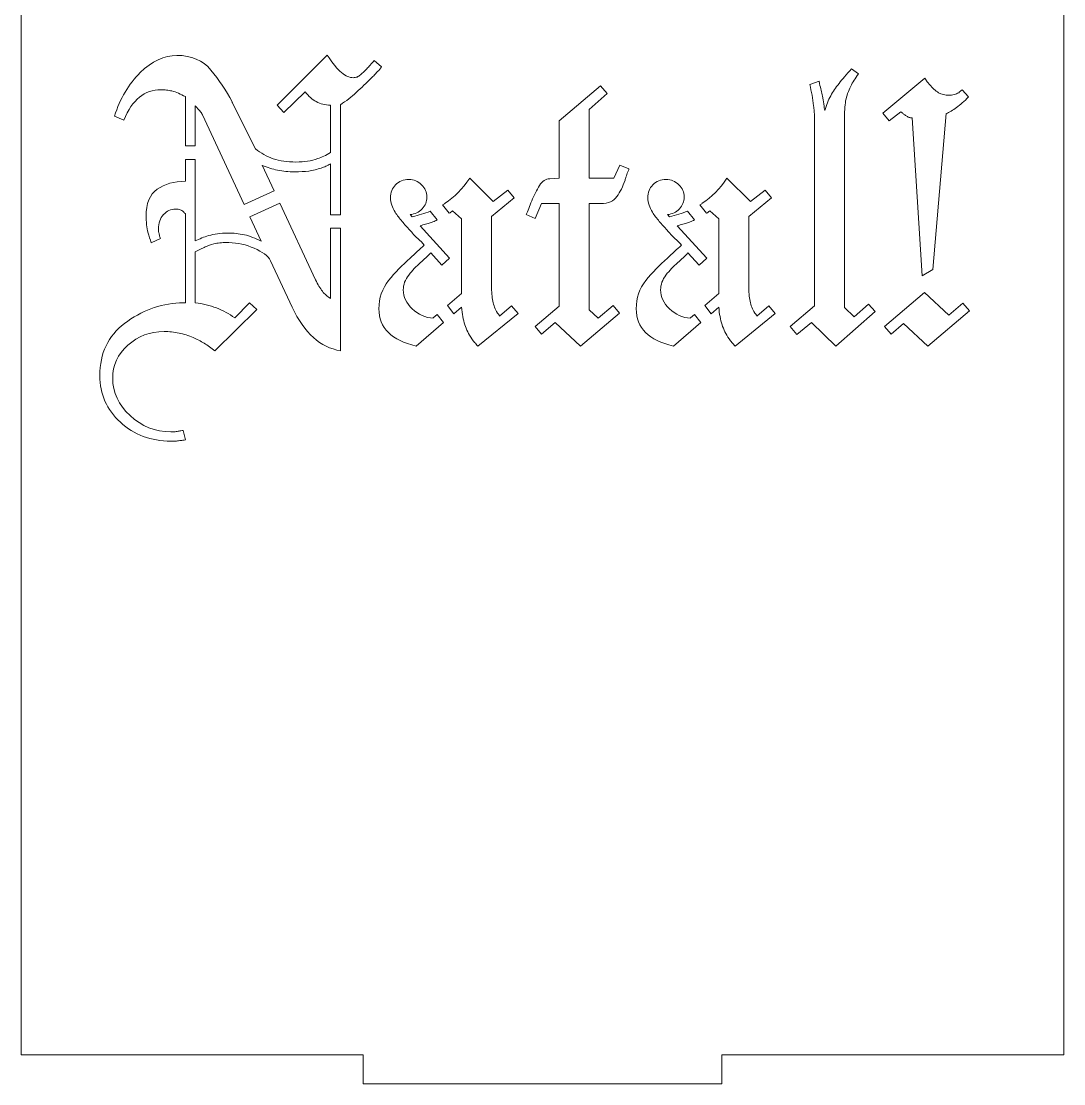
# Model space of a CAD drawing. Header units: millimetres. Extents: x -1990 to 1990, y -412 to 412.
# Drawn here: x 1542.3 to 1650.3, y -49.6 to 60.4 of the extents above; entities that cross this region are included whole.
import ezdxf

# ---------------------------------------------------------------- set-up
doc = ezdxf.new("R2010")
doc.units = ezdxf.units.MM
doc.header["$MEASUREMENT"] = 0
doc.layers.add('Camada 1', color=7, linetype='Continuous')

msp = doc.modelspace()

# ---------------------------------------------------------------- linework, layer by layer
at = {"layer": 'Camada 1', "color": 250, "lineweight": 9}
for points, knots in [([(1542.3347, 167.3616), (1542.3347, 167.3616), (1542.3347, -46.638), (1542.3347, -46.638), (1542.3347, -46.638), (1542.3347, -46.638), (1577.7275, -46.638), (1577.7275, -46.638), (1577.7275, -46.638), (1577.7275, -46.638), (1577.7275, -49.638), (1577.7275, -49.638), (1577.7275, -49.638), (1577.7275, -49.638), (1614.8703, -49.638), (1614.8703, -49.638), (1614.8703, -49.638), (1614.8703, -49.638), (1614.8703, -46.638), (1614.8703, -46.638), (1614.8703, -46.638), (1614.8703, -46.638), (1650.2631, -46.638), (1650.2631, -46.638), (1650.2631, -46.638), (1650.2631, -46.638), (1650.2631, 167.3616), (1650.2631, 167.3616), (1650.2631, 167.3616), (1650.2631, 167.3616), (1614.8703, 167.3616), (1614.8703, 167.3616), (1614.8703, 167.3616), (1614.8703, 167.3616), (1614.8703, 170.3616), (1614.8703, 170.3616), (1614.8703, 170.3616), (1614.8703, 170.3616), (1577.7275, 170.3616), (1577.7275, 170.3616), (1577.7275, 170.3616), (1577.7275, 170.3616), (1577.7275, 167.3616), (1577.7275, 167.3616), (1577.7275, 167.3616), (1577.7275, 167.3616), (1542.3347, 167.3616), (1542.3347, 167.3616)], [0, 0, 0, 0, 0.07692308, 0.07692308, 0.07692308, 0.07692308, 0.15384615, 0.15384615, 0.15384615, 0.15384615, 0.23076923, 0.23076923, 0.23076923, 0.23076923, 0.30769231, 0.30769231, 0.30769231, 0.30769231, 0.38461538, 0.38461538, 0.38461538, 0.38461538, 0.46153846, 0.46153846, 0.46153846, 0.46153846, 0.53846154, 0.53846154, 0.53846154, 0.53846154, 0.61538462, 0.61538462, 0.61538462, 0.61538462, 0.69230769, 0.69230769, 0.69230769, 0.69230769, 0.76923077, 0.76923077, 0.76923077, 0.76923077, 0.84615385, 0.84615385, 0.84615385, 0.84615385, 1, 1, 1, 1]), ([(1559.3339, 47.4593), (1559.3339, 47.4593), (1559.3339, 52.5684), (1559.3339, 52.5684), (1559.3339, 52.5684), (1559.0681, 52.6865), (1558.8244, 52.7975), (1558.6029, 52.9007), (1558.6029, 52.9007), (1558.381, 53.0043), (1558.1538, 53.0936), (1557.9158, 53.1445), (1557.9158, 53.1445), (1557.7402, 53.182), (1557.5614, 53.2034), (1557.3841, 53.2331), (1557.3841, 53.2331), (1557.2069, 53.2627), (1557.0147, 53.2774), (1556.808, 53.2774), (1556.808, 53.2774), (1555.9512, 53.2774), (1555.2052, 53.0189), (1554.5699, 52.5019), (1554.5699, 52.5019), (1553.9349, 51.9852), (1553.3957, 51.1946), (1552.9526, 50.1309), (1552.9526, 50.1309), (1552.9526, 50.1309), (1551.9775, 50.53), (1551.9775, 50.53), (1551.9775, 50.53), (1552.5685, 52.3616), (1553.4622, 53.8686), (1554.6586, 55.05), (1554.6586, 55.05), (1555.8552, 56.2317), (1557.1182, 56.8227), (1558.4475, 56.8227), (1558.4475, 56.8227), (1559.9543, 56.8227), (1561.1269, 56.319), (1561.9706, 55.3086), (1561.9706, 55.3086), (1562.8109, 54.3026), (1563.5438, 53.2034), (1564.1644, 52.0144), (1564.1644, 52.0144), (1564.1644, 51.9849), (1564.1714, 51.9627), (1564.1866, 51.9479), (1564.1866, 51.9479), (1564.2011, 51.9335), (1564.2087, 51.911), (1564.2087, 51.8814), (1564.2087, 51.8814), (1564.2087, 51.8814), (1566.6017, 47.1692), (1566.6017, 47.1692), (1566.6017, 47.1692), (1567.1334, 46.6969), (1567.7391, 46.3422), (1568.4186, 46.1206), (1568.4186, 46.1206), (1569.0982, 45.8991), (1569.8811, 45.7883), (1570.7672, 45.7883), (1570.7672, 45.7883), (1571.2104, 45.7883), (1571.6169, 45.8181), (1571.9861, 45.877), (1571.9861, 45.877), (1572.355, 45.936), (1572.6994, 46.0335), (1573.0273, 46.1428), (1573.0273, 46.1428), (1573.2311, 46.211), (1573.4486, 46.2832), (1573.67, 46.3865), (1573.67, 46.3865), (1573.8913, 46.4901), (1574.1206, 46.6155), (1574.3568, 46.7704), (1574.3568, 46.7704), (1574.3568, 46.7704), (1574.3568, 51.6599), (1574.3568, 51.6599), (1574.3568, 51.6599), (1573.7956, 51.6894), (1573.299, 51.8122), (1572.8723, 52.0364), (1572.8723, 52.0364), (1572.4421, 52.2628), (1572.0672, 52.5979), (1571.7424, 53.0412), (1571.7424, 53.0412), (1571.7424, 53.0412), (1569.5264, 50.9065), (1569.5264, 50.9065), (1569.5264, 50.9065), (1569.5264, 50.9065), (1568.8174, 51.6599), (1568.8174, 51.6599), (1568.8174, 51.6599), (1568.8174, 51.6599), (1574.0023, 56.8669), (1574.0023, 56.8669), (1574.0023, 56.8669), (1574.5637, 56.0101), (1575.0585, 55.4045), (1575.487, 55.05), (1575.487, 55.05), (1575.9154, 54.6955), (1576.3215, 54.5183), (1576.7056, 54.5183), (1576.7056, 54.5183), (1576.8533, 54.5183), (1576.9866, 54.5405), (1577.1046, 54.5848), (1577.1046, 54.5848), (1577.2226, 54.6291), (1577.3296, 54.7228), (1577.459, 54.8285), (1577.459, 54.8285), (1577.6558, 54.9894), (1577.88, 55.1755), (1578.1016, 55.4267), (1578.1016, 55.4267), (1578.323, 55.6778), (1578.5817, 55.9658), (1578.8772, 56.291), (1578.8772, 56.291), (1578.8772, 56.291), (1579.6305, 55.626), (1579.6305, 55.626), (1579.6305, 55.626), (1579.5714, 55.5375), (1579.505, 55.4488), (1579.431, 55.3602), (1579.431, 55.3602), (1579.3572, 55.2715), (1579.276, 55.1976), (1579.1873, 55.1386), (1579.1873, 55.1386), (1579.0987, 55.0204), (1579.0027, 54.9096), (1578.8993, 54.8063), (1578.8993, 54.8063), (1578.796, 54.703), (1578.685, 54.5923), (1578.5668, 54.474), (1578.5668, 54.474), (1578.0646, 53.9719), (1577.5567, 53.4821), (1577.0381, 53.0041), (1577.0381, 53.0041), (1576.5231, 52.5294), (1575.9669, 52.1029), (1575.3763, 51.719), (1575.3763, 51.719), (1575.3763, 51.719), (1575.3763, 40.3249), (1575.3763, 40.3249), (1575.3763, 40.3249), (1575.3763, 40.3249), (1574.3568, 40.3249), (1574.3568, 40.3249), (1574.3568, 40.3249), (1574.3568, 40.3249), (1574.3568, 45.6111), (1574.3568, 45.6111), (1574.3568, 45.6111), (1574.1796, 45.4928), (1574.0168, 45.4044), (1573.8695, 45.3452), (1573.8695, 45.3452), (1573.7216, 45.2862), (1573.5582, 45.2298), (1573.3821, 45.168), (1573.3821, 45.168), (1572.9674, 45.0229), (1572.5397, 44.9171), (1572.0968, 44.8578), (1572.0968, 44.8578), (1571.6537, 44.7988), (1571.181, 44.7689), (1570.6787, 44.7689), (1570.6787, 44.7689), (1570.3242, 44.7689), (1570.0066, 44.7838), (1569.726, 44.8133), (1569.726, 44.8133), (1569.4452, 44.8429), (1569.1567, 44.8844), (1568.8618, 44.9464), (1568.8618, 44.9464), (1568.5955, 45.0027), (1568.3373, 45.0722), (1568.0864, 45.1458), (1568.0864, 45.1458), (1567.8354, 45.2198), (1567.5619, 45.3156), (1567.2663, 45.4339), (1567.2663, 45.4339), (1567.2663, 45.4339), (1567.2663, 45.4781), (1567.2663, 45.4781), (1567.2663, 45.4781), (1567.2663, 45.4781), (1568.5096, 42.8128), (1568.5096, 42.8128), (1568.5096, 42.8128), (1568.5096, 42.8128), (1565.4167, 41.3818), (1565.4167, 41.3818), (1565.4167, 41.3818), (1565.4167, 41.3818), (1561.1065, 50.6628), (1561.1065, 50.6628), (1561.1065, 50.6628), (1561.1065, 50.6628), (1561.0991, 50.6703), (1561.0844, 50.6851), (1561.0844, 50.6851), (1561.0698, 50.6997), (1561.0623, 50.7218), (1561.0623, 50.7515), (1561.0623, 50.7515), (1561.0033, 50.8401), (1560.9219, 50.9511), (1560.8185, 51.0838), (1560.8185, 51.0838), (1560.715, 51.2168), (1560.56, 51.3865), (1560.3533, 51.5934), (1560.3533, 51.5934), (1560.3533, 51.5934), (1560.3533, 47.4593), (1560.3533, 47.4593), (1560.3533, 47.4593), (1560.3533, 47.4593), (1559.3339, 47.4593), (1559.3339, 47.4593)], [0, 0, 0, 0, 0.01612903, 0.01612903, 0.01612903, 0.01612903, 0.03225806, 0.03225806, 0.03225806, 0.03225806, 0.0483871, 0.0483871, 0.0483871, 0.0483871, 0.06451613, 0.06451613, 0.06451613, 0.06451613, 0.08064516, 0.08064516, 0.08064516, 0.08064516, 0.09677419, 0.09677419, 0.09677419, 0.09677419, 0.11290323, 0.11290323, 0.11290323, 0.11290323, 0.12903226, 0.12903226, 0.12903226, 0.12903226, 0.14516129, 0.14516129, 0.14516129, 0.14516129, 0.16129032, 0.16129032, 0.16129032, 0.16129032, 0.17741935, 0.17741935, 0.17741935, 0.17741935, 0.19354839, 0.19354839, 0.19354839, 0.19354839, 0.20967742, 0.20967742, 0.20967742, 0.20967742, 0.22580645, 0.22580645, 0.22580645, 0.22580645, 0.24193548, 0.24193548, 0.24193548, 0.24193548, 0.25806452, 0.25806452, 0.25806452, 0.25806452, 0.27419355, 0.27419355, 0.27419355, 0.27419355, 0.29032258, 0.29032258, 0.29032258, 0.29032258, 0.30645161, 0.30645161, 0.30645161, 0.30645161, 0.32258065, 0.32258065, 0.32258065, 0.32258065, 0.33870968, 0.33870968, 0.33870968, 0.33870968, 0.35483871, 0.35483871, 0.35483871, 0.35483871, 0.37096774, 0.37096774, 0.37096774, 0.37096774, 0.38709677, 0.38709677, 0.38709677, 0.38709677, 0.40322581, 0.40322581, 0.40322581, 0.40322581, 0.41935484, 0.41935484, 0.41935484, 0.41935484, 0.43548387, 0.43548387, 0.43548387, 0.43548387, 0.4516129, 0.4516129, 0.4516129, 0.4516129, 0.46774194, 0.46774194, 0.46774194, 0.46774194, 0.48387097, 0.48387097, 0.48387097, 0.48387097, 0.5, 0.5, 0.5, 0.5, 0.51612903, 0.51612903, 0.51612903, 0.51612903, 0.53225806, 0.53225806, 0.53225806, 0.53225806, 0.5483871, 0.5483871, 0.5483871, 0.5483871, 0.56451613, 0.56451613, 0.56451613, 0.56451613, 0.58064516, 0.58064516, 0.58064516, 0.58064516, 0.59677419, 0.59677419, 0.59677419, 0.59677419, 0.61290323, 0.61290323, 0.61290323, 0.61290323, 0.62903226, 0.62903226, 0.62903226, 0.62903226, 0.64516129, 0.64516129, 0.64516129, 0.64516129, 0.66129032, 0.66129032, 0.66129032, 0.66129032, 0.67741935, 0.67741935, 0.67741935, 0.67741935, 0.69354839, 0.69354839, 0.69354839, 0.69354839, 0.70967742, 0.70967742, 0.70967742, 0.70967742, 0.72580645, 0.72580645, 0.72580645, 0.72580645, 0.74193548, 0.74193548, 0.74193548, 0.74193548, 0.75806452, 0.75806452, 0.75806452, 0.75806452, 0.77419355, 0.77419355, 0.77419355, 0.77419355, 0.79032258, 0.79032258, 0.79032258, 0.79032258, 0.80645161, 0.80645161, 0.80645161, 0.80645161, 0.82258065, 0.82258065, 0.82258065, 0.82258065, 0.83870968, 0.83870968, 0.83870968, 0.83870968, 0.85483871, 0.85483871, 0.85483871, 0.85483871, 0.87096774, 0.87096774, 0.87096774, 0.87096774, 0.88709677, 0.88709677, 0.88709677, 0.88709677, 0.90322581, 0.90322581, 0.90322581, 0.90322581, 0.91935484, 0.91935484, 0.91935484, 0.91935484, 0.93548387, 0.93548387, 0.93548387, 0.93548387, 0.9516129, 0.9516129, 0.9516129, 0.9516129, 0.96774194, 0.96774194, 0.96774194, 0.96774194, 1, 1, 1, 1]), ([(1622.6332, 27.9293), (1622.6332, 27.9293), (1621.924, 28.7716), (1621.924, 28.7716), (1621.924, 28.7716), (1621.924, 28.7716), (1624.4501, 30.8986), (1624.4501, 30.8986), (1624.4501, 30.8986), (1624.4501, 30.8986), (1624.4501, 50.53), (1624.4501, 50.53), (1624.4501, 50.53), (1624.4501, 50.6776), (1624.4426, 50.8476), (1624.428, 51.0395), (1624.428, 51.0395), (1624.4131, 51.2315), (1624.3802, 51.4148), (1624.3615, 51.5934), (1624.3615, 51.5934), (1624.3212, 51.9765), (1624.2801, 52.3544), (1624.2064, 52.7235), (1624.2064, 52.7235), (1624.1325, 53.0926), (1624.0511, 53.4546), (1623.9626, 53.8091), (1623.9626, 53.8091), (1623.9626, 53.8091), (1624.9376, 54.1638), (1624.9376, 54.1638), (1624.9376, 54.1638), (1624.9965, 53.8388), (1625.0558, 53.5729), (1625.1148, 53.366), (1625.1148, 53.366), (1625.1737, 53.1591), (1625.2065, 52.9507), (1625.2477, 52.7457), (1625.2477, 52.7457), (1625.2659, 52.6543), (1625.2995, 52.5535), (1625.3142, 52.4355), (1625.3142, 52.4355), (1625.3286, 52.3175), (1625.3541, 52.1998), (1625.3807, 52.0808), (1625.3807, 52.0808), (1625.4133, 51.9339), (1625.4322, 51.7855), (1625.4471, 51.6377), (1625.4471, 51.6377), (1625.4618, 51.49), (1625.4843, 51.3128), (1625.5135, 51.106), (1625.5135, 51.106), (1625.6022, 51.4015), (1625.6982, 51.6753), (1625.8016, 51.9257), (1625.8016, 51.9257), (1625.905, 52.1769), (1626.0076, 52.4252), (1626.1342, 52.6571), (1626.1342, 52.6571), (1626.3621, 53.0752), (1626.6587, 53.4919), (1626.9982, 53.9199), (1626.9982, 53.9199), (1627.3377, 54.3483), (1627.7736, 54.8581), (1628.3056, 55.4488), (1628.3056, 55.4488), (1628.3056, 55.4488), (1629.0145, 54.9171), (1629.0145, 54.9171), (1629.0145, 54.9171), (1628.8373, 54.6808), (1628.6821, 54.4591), (1628.5493, 54.2524), (1628.5493, 54.2524), (1628.4163, 54.0459), (1628.321, 53.8315), (1628.2169, 53.6318), (1628.2169, 53.6318), (1627.966, 53.1514), (1627.7734, 52.6571), (1627.685, 52.1251), (1627.685, 52.1251), (1627.5964, 51.5936), (1627.5521, 50.9287), (1627.5521, 50.1309), (1627.5521, 50.1309), (1627.5521, 50.1309), (1627.5521, 30.7214), (1627.5521, 30.7214), (1627.5521, 30.7214), (1627.5521, 30.7214), (1628.5714, 29.7463), (1628.5714, 29.7463), (1628.5714, 29.7463), (1628.5714, 29.7463), (1630.0339, 31.0759), (1630.0339, 31.0759), (1630.0339, 31.0759), (1630.0339, 31.0759), (1630.7429, 30.3226), (1630.7429, 30.3226), (1630.7429, 30.3226), (1630.7429, 30.3226), (1626.6659, 26.733), (1626.6659, 26.733), (1626.6659, 26.733), (1626.6659, 26.733), (1624.1398, 29.1703), (1624.1398, 29.1703), (1624.1398, 29.1703), (1624.1398, 29.1703), (1622.6332, 27.9293), (1622.6332, 27.9293)], [0, 0, 0, 0, 0.03225806, 0.03225806, 0.03225806, 0.03225806, 0.06451613, 0.06451613, 0.06451613, 0.06451613, 0.09677419, 0.09677419, 0.09677419, 0.09677419, 0.12903226, 0.12903226, 0.12903226, 0.12903226, 0.16129032, 0.16129032, 0.16129032, 0.16129032, 0.19354839, 0.19354839, 0.19354839, 0.19354839, 0.22580645, 0.22580645, 0.22580645, 0.22580645, 0.25806452, 0.25806452, 0.25806452, 0.25806452, 0.29032258, 0.29032258, 0.29032258, 0.29032258, 0.32258065, 0.32258065, 0.32258065, 0.32258065, 0.35483871, 0.35483871, 0.35483871, 0.35483871, 0.38709677, 0.38709677, 0.38709677, 0.38709677, 0.41935484, 0.41935484, 0.41935484, 0.41935484, 0.4516129, 0.4516129, 0.4516129, 0.4516129, 0.48387097, 0.48387097, 0.48387097, 0.48387097, 0.51612903, 0.51612903, 0.51612903, 0.51612903, 0.5483871, 0.5483871, 0.5483871, 0.5483871, 0.58064516, 0.58064516, 0.58064516, 0.58064516, 0.61290323, 0.61290323, 0.61290323, 0.61290323, 0.64516129, 0.64516129, 0.64516129, 0.64516129, 0.67741935, 0.67741935, 0.67741935, 0.67741935, 0.70967742, 0.70967742, 0.70967742, 0.70967742, 0.74193548, 0.74193548, 0.74193548, 0.74193548, 0.77419355, 0.77419355, 0.77419355, 0.77419355, 0.80645161, 0.80645161, 0.80645161, 0.80645161, 0.83870968, 0.83870968, 0.83870968, 0.83870968, 0.87096774, 0.87096774, 0.87096774, 0.87096774, 0.90322581, 0.90322581, 0.90322581, 0.90322581, 0.93548387, 0.93548387, 0.93548387, 0.93548387, 1, 1, 1, 1]), ([(1635.6177, 34.0008), (1635.6177, 34.0008), (1634.554, 50.3525), (1634.554, 50.3525), (1634.554, 50.3525), (1634.495, 50.3525), (1634.443, 50.3601), (1634.3988, 50.3748), (1634.3988, 50.3748), (1634.3548, 50.3898), (1634.3028, 50.397), (1634.2438, 50.397), (1634.2438, 50.397), (1634.1848, 50.4264), (1634.1328, 50.4563), (1634.0888, 50.4856), (1634.0888, 50.4856), (1634.0443, 50.5153), (1633.9901, 50.5405), (1633.9336, 50.5742), (1633.9336, 50.5742), (1633.8422, 50.629), (1633.7636, 50.6925), (1633.6899, 50.7515), (1633.6899, 50.7515), (1633.616, 50.8107), (1633.5198, 50.8845), (1633.4016, 50.973), (1633.4016, 50.973), (1633.4016, 50.973), (1632.2053, 50.0423), (1632.2053, 50.0423), (1632.2053, 50.0423), (1632.2053, 50.0423), (1631.5404, 50.8401), (1631.5404, 50.8401), (1631.5404, 50.8401), (1631.5404, 50.8401), (1635.8835, 54.474), (1635.8835, 54.474), (1635.8835, 54.474), (1635.9721, 54.3261), (1636.0532, 54.2007), (1636.1272, 54.0974), (1636.1272, 54.0974), (1636.2009, 53.994), (1636.2919, 53.9063), (1636.3709, 53.8091), (1636.3709, 53.8091), (1636.6765, 53.4332), (1636.9768, 53.1445), (1637.3016, 52.9672), (1637.3016, 52.9672), (1637.6263, 52.7903), (1637.981, 52.7014), (1638.3651, 52.7014), (1638.3651, 52.7014), (1638.572, 52.7014), (1638.7566, 52.7238), (1638.919, 52.7678), (1638.919, 52.7678), (1639.0815, 52.8122), (1639.2443, 52.8671), (1639.3845, 52.9672), (1639.3845, 52.9672), (1639.4523, 53.0157), (1639.5027, 53.078), (1639.5617, 53.1223), (1639.5617, 53.1223), (1639.6207, 53.1666), (1639.6799, 53.2184), (1639.7389, 53.2774), (1639.7389, 53.2774), (1639.7389, 53.2774), (1640.4036, 52.5242), (1640.4036, 52.5242), (1640.4036, 52.5242), (1639.9605, 52.0808), (1639.547, 51.719), (1639.1629, 51.4382), (1639.1629, 51.4382), (1638.7791, 51.1577), (1638.424, 50.9435), (1638.0993, 50.7958), (1638.0993, 50.7958), (1638.0993, 50.7958), (1636.7254, 34.6655), (1636.7254, 34.6655), (1636.7254, 34.6655), (1636.7254, 34.6655), (1635.6177, 34.0008), (1635.6177, 34.0008)], [0, 0, 0, 0, 0.04166667, 0.04166667, 0.04166667, 0.04166667, 0.08333333, 0.08333333, 0.08333333, 0.08333333, 0.125, 0.125, 0.125, 0.125, 0.16666667, 0.16666667, 0.16666667, 0.16666667, 0.20833333, 0.20833333, 0.20833333, 0.20833333, 0.25, 0.25, 0.25, 0.25, 0.29166667, 0.29166667, 0.29166667, 0.29166667, 0.33333333, 0.33333333, 0.33333333, 0.33333333, 0.375, 0.375, 0.375, 0.375, 0.41666667, 0.41666667, 0.41666667, 0.41666667, 0.45833333, 0.45833333, 0.45833333, 0.45833333, 0.5, 0.5, 0.5, 0.5, 0.54166667, 0.54166667, 0.54166667, 0.54166667, 0.58333333, 0.58333333, 0.58333333, 0.58333333, 0.625, 0.625, 0.625, 0.625, 0.66666667, 0.66666667, 0.66666667, 0.66666667, 0.70833333, 0.70833333, 0.70833333, 0.70833333, 0.75, 0.75, 0.75, 0.75, 0.79166667, 0.79166667, 0.79166667, 0.79166667, 0.83333333, 0.83333333, 0.83333333, 0.83333333, 0.875, 0.875, 0.875, 0.875, 0.91666667, 0.91666667, 0.91666667, 0.91666667, 1, 1, 1, 1]), ([(1596.2044, 27.9737), (1596.2044, 27.9737), (1595.5398, 28.7716), (1595.5398, 28.7716), (1595.5398, 28.7716), (1595.5398, 28.7716), (1598.0214, 30.8543), (1598.0214, 30.8543), (1598.0214, 30.8543), (1598.0214, 30.8543), (1598.0214, 41.4898), (1598.0214, 41.4898), (1598.0214, 41.4898), (1598.0214, 41.4898), (1596.2044, 41.4898), (1596.2044, 41.4898), (1596.2044, 41.4898), (1596.2044, 41.4898), (1595.5398, 39.9387), (1595.5398, 39.9387), (1595.5398, 39.9387), (1595.5398, 39.9387), (1594.6091, 40.3376), (1594.6091, 40.3376), (1594.6091, 40.3376), (1594.6977, 40.5148), (1594.7864, 40.7293), (1594.8749, 40.98), (1594.8749, 40.98), (1594.9633, 41.2309), (1595.0738, 41.487), (1595.1851, 41.7556), (1595.1851, 41.7556), (1595.4283, 42.3438), (1595.6874, 42.8783), (1595.9829, 43.351), (1595.9829, 43.351), (1596.2784, 43.8237), (1596.6333, 44.0414), (1597.0463, 44.0599), (1597.0463, 44.0599), (1597.0463, 44.0599), (1598.0214, 44.1044), (1598.0214, 44.1044), (1598.0214, 44.1044), (1598.0214, 44.1044), (1598.0214, 50.0423), (1598.0214, 50.0423), (1598.0214, 50.0423), (1598.0214, 50.0423), (1602.3199, 53.6762), (1602.3199, 53.6762), (1602.3199, 53.6762), (1602.3199, 53.6762), (1602.9848, 52.8787), (1602.9848, 52.8787), (1602.9848, 52.8787), (1602.9848, 52.8787), (1601.1236, 51.2389), (1601.1236, 51.2389), (1601.1236, 51.2389), (1601.1236, 51.2389), (1601.1236, 44.1044), (1601.1236, 44.1044), (1601.1236, 44.1044), (1601.1236, 44.1044), (1603.6937, 44.1044), (1603.6937, 44.1044), (1603.6937, 44.1044), (1603.6937, 44.1044), (1604.3141, 45.4781), (1604.3141, 45.4781), (1604.3141, 45.4781), (1604.3141, 45.4781), (1605.2449, 45.0794), (1605.2449, 45.0794), (1605.2449, 45.0794), (1605.2151, 44.9611), (1605.1767, 44.8585), (1605.134, 44.7764), (1605.134, 44.7764), (1605.0881, 44.6888), (1605.0527, 44.5989), (1605.0233, 44.5106), (1605.0233, 44.5106), (1604.9937, 44.4222), (1604.965, 44.3254), (1604.9346, 44.2226), (1604.9346, 44.2226), (1604.906, 44.1262), (1604.8861, 44.0125), (1604.8461, 43.8974), (1604.8461, 43.8974), (1604.6201, 43.2512), (1604.3288, 42.6937), (1604.004, 42.2134), (1604.004, 42.2134), (1603.679, 41.7337), (1603.1175, 41.4898), (1602.3199, 41.4898), (1602.3199, 41.4898), (1602.3199, 41.4898), (1601.1236, 41.4898), (1601.1236, 41.4898), (1601.1236, 41.4898), (1601.1236, 41.4898), (1601.1236, 30.4998), (1601.1236, 30.4998), (1601.1236, 30.4998), (1601.1236, 30.4998), (1602.054, 29.6134), (1602.054, 29.6134), (1602.054, 29.6134), (1602.054, 29.6134), (1603.6052, 30.943), (1603.6052, 30.943), (1603.6052, 30.943), (1603.6052, 30.943), (1604.2699, 30.1453), (1604.2699, 30.1453), (1604.2699, 30.1453), (1604.2699, 30.1453), (1600.2371, 26.733), (1600.2371, 26.733), (1600.2371, 26.733), (1600.2371, 26.733), (1597.6226, 29.1703), (1597.6226, 29.1703), (1597.6226, 29.1703), (1597.6226, 29.1703), (1596.2044, 27.9737), (1596.2044, 27.9737)], [0, 0, 0, 0, 0.02941176, 0.02941176, 0.02941176, 0.02941176, 0.05882353, 0.05882353, 0.05882353, 0.05882353, 0.08823529, 0.08823529, 0.08823529, 0.08823529, 0.11764706, 0.11764706, 0.11764706, 0.11764706, 0.14705882, 0.14705882, 0.14705882, 0.14705882, 0.17647059, 0.17647059, 0.17647059, 0.17647059, 0.20588235, 0.20588235, 0.20588235, 0.20588235, 0.23529412, 0.23529412, 0.23529412, 0.23529412, 0.26470588, 0.26470588, 0.26470588, 0.26470588, 0.29411765, 0.29411765, 0.29411765, 0.29411765, 0.32352941, 0.32352941, 0.32352941, 0.32352941, 0.35294118, 0.35294118, 0.35294118, 0.35294118, 0.38235294, 0.38235294, 0.38235294, 0.38235294, 0.41176471, 0.41176471, 0.41176471, 0.41176471, 0.44117647, 0.44117647, 0.44117647, 0.44117647, 0.47058824, 0.47058824, 0.47058824, 0.47058824, 0.5, 0.5, 0.5, 0.5, 0.52941176, 0.52941176, 0.52941176, 0.52941176, 0.55882353, 0.55882353, 0.55882353, 0.55882353, 0.58823529, 0.58823529, 0.58823529, 0.58823529, 0.61764706, 0.61764706, 0.61764706, 0.61764706, 0.64705882, 0.64705882, 0.64705882, 0.64705882, 0.67647059, 0.67647059, 0.67647059, 0.67647059, 0.70588235, 0.70588235, 0.70588235, 0.70588235, 0.73529412, 0.73529412, 0.73529412, 0.73529412, 0.76470588, 0.76470588, 0.76470588, 0.76470588, 0.79411765, 0.79411765, 0.79411765, 0.79411765, 0.82352941, 0.82352941, 0.82352941, 0.82352941, 0.85294118, 0.85294118, 0.85294118, 0.85294118, 0.88235294, 0.88235294, 0.88235294, 0.88235294, 0.91176471, 0.91176471, 0.91176471, 0.91176471, 0.94117647, 0.94117647, 0.94117647, 0.94117647, 1, 1, 1, 1]), ([(1559.3339, 17.0277), (1559.1567, 16.9984), (1558.9938, 16.976), (1558.8465, 16.9613), (1558.8465, 16.9613), (1558.6989, 16.9463), (1558.5527, 16.9134), (1558.4032, 16.8948), (1558.4032, 16.8948), (1558.3153, 16.8839), (1558.2259, 16.8948), (1558.1373, 16.8948), (1558.1373, 16.8948), (1558.0486, 16.8948), (1557.9454, 16.8948), (1557.8272, 16.8948), (1557.8272, 16.8948), (1555.759, 16.8948), (1554.0161, 17.5447), (1552.5979, 18.8447), (1552.5979, 18.8447), (1551.18, 20.1443), (1550.4708, 21.7549), (1550.4708, 23.6752), (1550.4708, 23.6752), (1550.4708, 25.9795), (1551.3279, 27.7818), (1553.0412, 29.0816), (1553.0412, 29.0816), (1554.7543, 30.3814), (1556.6453, 31.0968), (1558.7136, 31.2088), (1558.7136, 31.2088), (1558.8314, 31.215), (1558.9424, 31.2088), (1559.0459, 31.2088), (1559.0459, 31.2088), (1559.1493, 31.2088), (1559.2453, 31.2088), (1559.3339, 31.2088), (1559.3339, 31.2088), (1559.3339, 31.2088), (1559.3339, 40.4261), (1559.3339, 40.4261), (1559.3339, 40.4261), (1559.3043, 40.4261), (1559.2749, 40.4483), (1559.2453, 40.4926), (1559.2453, 40.4926), (1559.2158, 40.5369), (1559.1863, 40.5739), (1559.1567, 40.6034), (1559.1567, 40.6034), (1559.0385, 40.7213), (1558.913, 40.8028), (1558.7801, 40.8471), (1558.7801, 40.8471), (1558.6471, 40.8913), (1558.4921, 40.9135), (1558.3146, 40.9135), (1558.3146, 40.9135), (1557.8125, 40.9135), (1557.3915, 40.7216), (1557.0517, 40.3376), (1557.0517, 40.3376), (1556.712, 39.9533), (1556.5419, 39.466), (1556.5419, 38.875), (1556.5419, 38.875), (1556.5419, 38.816), (1556.5419, 38.7496), (1556.5419, 38.6757), (1556.5419, 38.6757), (1556.5419, 38.6017), (1556.5569, 38.5352), (1556.5863, 38.4763), (1556.5863, 38.4763), (1556.5863, 38.3877), (1556.6009, 38.2914), (1556.6305, 38.1882), (1556.6305, 38.1882), (1556.66, 38.0849), (1556.7045, 37.9739), (1556.7638, 37.8559), (1556.7638, 37.8559), (1556.7638, 37.8559), (1555.7887, 37.4126), (1555.7887, 37.4126), (1555.7887, 37.4126), (1555.6704, 37.7967), (1555.5671, 38.1365), (1555.4785, 38.4319), (1555.4785, 38.4319), (1555.3898, 38.7274), (1555.3202, 39.007), (1555.3013, 39.2741), (1555.3013, 39.2741), (1555.2908, 39.4212), (1555.2938, 39.5693), (1555.2791, 39.7172), (1555.2791, 39.7172), (1555.2643, 39.8648), (1555.257, 40.0126), (1555.257, 40.1603), (1555.257, 40.1603), (1555.257, 41.4898), (1555.6408, 42.428), (1556.409, 42.9745), (1556.409, 42.9745), (1557.177, 43.521), (1558.1523, 43.7941), (1559.3339, 43.7941), (1559.3339, 43.7941), (1559.3339, 43.7941), (1559.3339, 46.0602), (1559.3339, 46.0602), (1559.3339, 46.0602), (1559.3339, 46.0602), (1560.3533, 46.0602), (1560.3533, 46.0602), (1560.3533, 46.0602), (1560.3533, 46.0602), (1560.3533, 37.6343), (1560.3533, 37.6343), (1560.3533, 37.6343), (1560.5895, 37.723), (1560.8185, 37.819), (1561.04, 37.9224), (1561.04, 37.9224), (1561.2614, 38.0259), (1561.4923, 38.1009), (1561.7269, 38.166), (1561.7269, 38.166), (1562.0241, 38.2486), (1562.3327, 38.3215), (1562.6577, 38.3654), (1562.6577, 38.3654), (1562.9823, 38.4098), (1563.3223, 38.4319), (1563.6768, 38.4319), (1563.6768, 38.4319), (1564.0018, 38.4319), (1564.3049, 38.4172), (1564.5854, 38.3877), (1564.5854, 38.3877), (1564.866, 38.358), (1565.1546, 38.3165), (1565.4495, 38.2547), (1565.4495, 38.2547), (1565.716, 38.1989), (1565.996, 38.107), (1566.2915, 37.9888), (1566.2915, 37.9888), (1566.587, 37.8706), (1566.8822, 37.7377), (1567.1777, 37.59), (1567.1777, 37.59), (1567.1777, 37.59), (1566.0061, 40.1129), (1566.0061, 40.1129), (1566.0061, 40.1129), (1566.0061, 40.1129), (1569.101, 41.5445), (1569.101, 41.5445), (1569.101, 41.5445), (1569.101, 41.5445), (1572.8058, 33.6018), (1572.8058, 33.6018), (1572.8058, 33.6018), (1573.0403, 33.0987), (1573.2785, 32.7006), (1573.515, 32.4054), (1573.515, 32.4054), (1573.7512, 32.1099), (1574.032, 31.8587), (1574.3568, 31.6519), (1574.3568, 31.6519), (1574.3568, 31.6519), (1574.3568, 38.9256), (1574.3568, 38.9256), (1574.3568, 38.9256), (1574.3568, 38.9256), (1575.3763, 38.9256), (1575.3763, 38.9256), (1575.3763, 38.9256), (1575.3763, 38.9256), (1575.3763, 26.2454), (1575.3763, 26.2454), (1575.3763, 26.2454), (1574.3422, 26.4228), (1573.4114, 26.8806), (1572.5843, 27.6192), (1572.5843, 27.6192), (1571.757, 28.3578), (1571.0014, 29.3984), (1570.3685, 30.7657), (1570.3685, 30.7657), (1570.3685, 30.7657), (1568.1528, 35.5513), (1568.1528, 35.5513), (1568.1528, 35.5513), (1567.9014, 36.0943), (1567.2591, 36.4896), (1566.4467, 36.8587), (1566.4467, 36.8587), (1565.6342, 37.228), (1564.7551, 37.4287), (1563.8098, 37.4571), (1563.8098, 37.4571), (1563.7805, 37.4581), (1563.7507, 37.4571), (1563.7211, 37.4571), (1563.7211, 37.4571), (1563.6917, 37.4571), (1563.6621, 37.4571), (1563.6325, 37.4571), (1563.6325, 37.4571), (1563.3666, 37.4571), (1563.1226, 37.4422), (1562.9014, 37.4126), (1562.9014, 37.4126), (1562.68, 37.3832), (1562.4617, 37.3718), (1562.2589, 37.324), (1562.2589, 37.324), (1561.9588, 37.2535), (1561.6663, 37.1276), (1561.3724, 36.9916), (1561.3724, 36.9916), (1561.0756, 36.8545), (1560.7372, 36.6815), (1560.3533, 36.4746), (1560.3533, 36.4746), (1560.3533, 36.4746), (1560.3533, 31.2088), (1560.3533, 31.2088), (1560.3533, 31.2088), (1561.1212, 31.1202), (1561.8527, 30.943), (1562.5469, 30.6771), (1562.5469, 30.6771), (1563.2411, 30.4112), (1563.8689, 30.0715), (1564.4303, 29.6577), (1564.4303, 29.6577), (1564.4303, 29.6577), (1565.9814, 31.2088), (1565.9814, 31.2088), (1565.9814, 31.2088), (1565.9814, 31.2088), (1566.7346, 30.5071), (1566.7346, 30.5071), (1566.7346, 30.5071), (1566.7346, 30.5071), (1562.3918, 26.2454), (1562.3918, 26.2454), (1562.3918, 26.2454), (1562.0077, 26.5409), (1561.631, 26.7994), (1561.2617, 27.021), (1561.2617, 27.021), (1560.8923, 27.2426), (1560.5172, 27.4462), (1560.1315, 27.6192), (1560.1315, 27.6192), (1559.6608, 27.83), (1559.1713, 27.9809), (1558.6693, 28.0844), (1558.6693, 28.0844), (1558.167, 28.1878), (1557.6499, 28.2398), (1557.1182, 28.2398), (1557.1182, 28.2398), (1555.6704, 28.2398), (1554.422, 27.7669), (1553.3736, 26.8217), (1553.3736, 26.8217), (1552.3248, 25.8762), (1551.8003, 24.7388), (1551.8003, 23.4094), (1551.8003, 23.4094), (1551.8003, 21.9322), (1552.3987, 20.6394), (1553.5952, 19.5318), (1553.5952, 19.5318), (1554.7917, 18.4237), (1556.2024, 17.8699), (1557.8272, 17.8699), (1557.8272, 17.8699), (1557.9158, 17.8699), (1557.9972, 17.8699), (1558.0709, 17.8699), (1558.0709, 17.8699), (1558.1448, 17.8699), (1558.212, 17.8615), (1558.2703, 17.8699), (1558.2703, 17.8699), (1558.4193, 17.8911), (1558.5513, 17.9216), (1558.6693, 17.9364), (1558.6693, 17.9364), (1558.7871, 17.9508), (1558.9351, 17.9732), (1559.1124, 18.0028), (1559.1124, 18.0028), (1559.1124, 18.0028), (1559.3339, 17.0277), (1559.3339, 17.0277)], [0, 0, 0, 0, 0.01282051, 0.01282051, 0.01282051, 0.01282051, 0.02564103, 0.02564103, 0.02564103, 0.02564103, 0.03846154, 0.03846154, 0.03846154, 0.03846154, 0.05128205, 0.05128205, 0.05128205, 0.05128205, 0.06410256, 0.06410256, 0.06410256, 0.06410256, 0.07692308, 0.07692308, 0.07692308, 0.07692308, 0.08974359, 0.08974359, 0.08974359, 0.08974359, 0.1025641, 0.1025641, 0.1025641, 0.1025641, 0.11538462, 0.11538462, 0.11538462, 0.11538462, 0.12820513, 0.12820513, 0.12820513, 0.12820513, 0.14102564, 0.14102564, 0.14102564, 0.14102564, 0.15384615, 0.15384615, 0.15384615, 0.15384615, 0.16666667, 0.16666667, 0.16666667, 0.16666667, 0.17948718, 0.17948718, 0.17948718, 0.17948718, 0.19230769, 0.19230769, 0.19230769, 0.19230769, 0.20512821, 0.20512821, 0.20512821, 0.20512821, 0.21794872, 0.21794872, 0.21794872, 0.21794872, 0.23076923, 0.23076923, 0.23076923, 0.23076923, 0.24358974, 0.24358974, 0.24358974, 0.24358974, 0.25641026, 0.25641026, 0.25641026, 0.25641026, 0.26923077, 0.26923077, 0.26923077, 0.26923077, 0.28205128, 0.28205128, 0.28205128, 0.28205128, 0.29487179, 0.29487179, 0.29487179, 0.29487179, 0.30769231, 0.30769231, 0.30769231, 0.30769231, 0.32051282, 0.32051282, 0.32051282, 0.32051282, 0.33333333, 0.33333333, 0.33333333, 0.33333333, 0.34615385, 0.34615385, 0.34615385, 0.34615385, 0.35897436, 0.35897436, 0.35897436, 0.35897436, 0.37179487, 0.37179487, 0.37179487, 0.37179487, 0.38461538, 0.38461538, 0.38461538, 0.38461538, 0.3974359, 0.3974359, 0.3974359, 0.3974359, 0.41025641, 0.41025641, 0.41025641, 0.41025641, 0.42307692, 0.42307692, 0.42307692, 0.42307692, 0.43589744, 0.43589744, 0.43589744, 0.43589744, 0.44871795, 0.44871795, 0.44871795, 0.44871795, 0.46153846, 0.46153846, 0.46153846, 0.46153846, 0.47435897, 0.47435897, 0.47435897, 0.47435897, 0.48717949, 0.48717949, 0.48717949, 0.48717949, 0.5, 0.5, 0.5, 0.5, 0.51282051, 0.51282051, 0.51282051, 0.51282051, 0.52564103, 0.52564103, 0.52564103, 0.52564103, 0.53846154, 0.53846154, 0.53846154, 0.53846154, 0.55128205, 0.55128205, 0.55128205, 0.55128205, 0.56410256, 0.56410256, 0.56410256, 0.56410256, 0.57692308, 0.57692308, 0.57692308, 0.57692308, 0.58974359, 0.58974359, 0.58974359, 0.58974359, 0.6025641, 0.6025641, 0.6025641, 0.6025641, 0.61538462, 0.61538462, 0.61538462, 0.61538462, 0.62820513, 0.62820513, 0.62820513, 0.62820513, 0.64102564, 0.64102564, 0.64102564, 0.64102564, 0.65384615, 0.65384615, 0.65384615, 0.65384615, 0.66666667, 0.66666667, 0.66666667, 0.66666667, 0.67948718, 0.67948718, 0.67948718, 0.67948718, 0.69230769, 0.69230769, 0.69230769, 0.69230769, 0.70512821, 0.70512821, 0.70512821, 0.70512821, 0.71794872, 0.71794872, 0.71794872, 0.71794872, 0.73076923, 0.73076923, 0.73076923, 0.73076923, 0.74358974, 0.74358974, 0.74358974, 0.74358974, 0.75641026, 0.75641026, 0.75641026, 0.75641026, 0.76923077, 0.76923077, 0.76923077, 0.76923077, 0.78205128, 0.78205128, 0.78205128, 0.78205128, 0.79487179, 0.79487179, 0.79487179, 0.79487179, 0.80769231, 0.80769231, 0.80769231, 0.80769231, 0.82051282, 0.82051282, 0.82051282, 0.82051282, 0.83333333, 0.83333333, 0.83333333, 0.83333333, 0.84615385, 0.84615385, 0.84615385, 0.84615385, 0.85897436, 0.85897436, 0.85897436, 0.85897436, 0.87179487, 0.87179487, 0.87179487, 0.87179487, 0.88461538, 0.88461538, 0.88461538, 0.88461538, 0.8974359, 0.8974359, 0.8974359, 0.8974359, 0.91025641, 0.91025641, 0.91025641, 0.91025641, 0.92307692, 0.92307692, 0.92307692, 0.92307692, 0.93589744, 0.93589744, 0.93589744, 0.93589744, 0.94871795, 0.94871795, 0.94871795, 0.94871795, 0.96153846, 0.96153846, 0.96153846, 0.96153846, 0.97435897, 0.97435897, 0.97435897, 0.97435897, 1, 1, 1, 1]), ([(1589.6014, 26.733), (1589.4831, 26.8806), (1589.3724, 27.0064), (1589.269, 27.1097), (1589.269, 27.1097), (1589.1657, 27.2129), (1589.0764, 27.3431), (1588.981, 27.4863), (1588.981, 27.4863), (1588.6626, 27.9632), (1588.4119, 28.4464), (1588.2497, 28.9488), (1588.2497, 28.9488), (1588.0871, 29.4506), (1587.9765, 30.0567), (1587.9174, 30.7657), (1587.9174, 30.7657), (1587.9174, 30.7657), (1587.108, 30.071), (1587.108, 30.071), (1587.108, 30.071), (1587.108, 30.071), (1586.4593, 30.9245), (1586.4593, 30.9245), (1586.4593, 30.9245), (1586.4593, 30.9245), (1587.9174, 32.1839), (1587.9174, 32.1839), (1587.9174, 32.1839), (1587.9174, 32.1839), (1587.9174, 39.8944), (1587.9174, 39.8944), (1587.9174, 39.8944), (1587.9174, 39.8944), (1586.9868, 40.7363), (1586.9868, 40.7363), (1586.9868, 40.7363), (1586.8668, 40.6429), (1586.7527, 40.5572), (1586.6448, 40.4788), (1586.6448, 40.4788), (1586.6448, 40.4788), (1585.9486, 41.3452), (1585.9486, 41.3452), (1585.9486, 41.3452), (1586.0374, 41.3996), (1586.1251, 41.4553), (1586.2111, 41.512), (1586.2111, 41.512), (1587.171, 42.1469), (1588.0209, 43.0112), (1588.7595, 44.1044), (1588.7595, 44.1044), (1588.7595, 44.1044), (1591.1968, 41.7113), (1591.1968, 41.7113), (1591.1968, 41.7113), (1591.1968, 41.7113), (1592.7035, 42.8635), (1592.7035, 42.8635), (1592.7035, 42.8635), (1592.7035, 42.8635), (1593.3682, 42.0658), (1593.3682, 42.0658), (1593.3682, 42.0658), (1593.3682, 42.0658), (1591.0195, 40.1528), (1591.0195, 40.1528), (1591.0195, 40.1528), (1591.0195, 40.1528), (1591.0195, 32.9961), (1591.0195, 32.9961), (1591.0195, 32.9961), (1591.0195, 32.3462), (1591.0638, 31.8067), (1591.1524, 31.3788), (1591.1524, 31.3788), (1591.2408, 30.9505), (1591.3957, 30.539), (1591.6398, 30.1526), (1591.6398, 30.1526), (1591.6622, 30.1171), (1591.7063, 30.0787), (1591.7506, 30.0197), (1591.7506, 30.0197), (1591.7949, 29.9606), (1591.832, 29.9015), (1591.8613, 29.8424), (1591.8613, 29.8424), (1591.8613, 29.8424), (1593.1023, 30.9132), (1593.1023, 30.9132), (1593.1023, 30.9132), (1593.1023, 30.9132), (1593.7669, 30.1082), (1593.7669, 30.1082), (1593.7669, 30.1082), (1593.7669, 30.1082), (1589.6014, 26.733), (1589.6014, 26.733)], [0, 0, 0, 0, 0.03846154, 0.03846154, 0.03846154, 0.03846154, 0.07692308, 0.07692308, 0.07692308, 0.07692308, 0.11538462, 0.11538462, 0.11538462, 0.11538462, 0.15384615, 0.15384615, 0.15384615, 0.15384615, 0.19230769, 0.19230769, 0.19230769, 0.19230769, 0.23076923, 0.23076923, 0.23076923, 0.23076923, 0.26923077, 0.26923077, 0.26923077, 0.26923077, 0.30769231, 0.30769231, 0.30769231, 0.30769231, 0.34615385, 0.34615385, 0.34615385, 0.34615385, 0.38461538, 0.38461538, 0.38461538, 0.38461538, 0.42307692, 0.42307692, 0.42307692, 0.42307692, 0.46153846, 0.46153846, 0.46153846, 0.46153846, 0.5, 0.5, 0.5, 0.5, 0.53846154, 0.53846154, 0.53846154, 0.53846154, 0.57692308, 0.57692308, 0.57692308, 0.57692308, 0.61538462, 0.61538462, 0.61538462, 0.61538462, 0.65384615, 0.65384615, 0.65384615, 0.65384615, 0.69230769, 0.69230769, 0.69230769, 0.69230769, 0.73076923, 0.73076923, 0.73076923, 0.73076923, 0.76923077, 0.76923077, 0.76923077, 0.76923077, 0.80769231, 0.80769231, 0.80769231, 0.80769231, 0.84615385, 0.84615385, 0.84615385, 0.84615385, 0.88461538, 0.88461538, 0.88461538, 0.88461538, 0.92307692, 0.92307692, 0.92307692, 0.92307692, 1, 1, 1, 1]), ([(1616.2351, 26.733), (1616.1169, 26.8806), (1616.006, 27.0064), (1615.9028, 27.1097), (1615.9028, 27.1097), (1615.7995, 27.2129), (1615.7101, 27.3431), (1615.6148, 27.4863), (1615.6148, 27.4863), (1615.2965, 27.9632), (1615.0457, 28.4464), (1614.8834, 28.9488), (1614.8834, 28.9488), (1614.7209, 29.4506), (1614.6103, 30.0567), (1614.5511, 30.7657), (1614.5511, 30.7657), (1614.5511, 30.7657), (1613.7505, 30.0782), (1613.7505, 30.0782), (1613.7505, 30.0782), (1613.7505, 30.0782), (1613.1017, 30.932), (1613.1017, 30.932), (1613.1017, 30.932), (1613.1017, 30.932), (1614.5511, 32.1839), (1614.5511, 32.1839), (1614.5511, 32.1839), (1614.5511, 32.1839), (1614.5511, 39.8944), (1614.5511, 39.8944), (1614.5511, 39.8944), (1614.5511, 39.8944), (1613.6206, 40.7363), (1613.6206, 40.7363), (1613.6206, 40.7363), (1613.5038, 40.6456), (1613.3925, 40.5618), (1613.2871, 40.4852), (1613.2871, 40.4852), (1613.2871, 40.4852), (1612.5914, 41.3506), (1612.5914, 41.3506), (1612.5914, 41.3506), (1612.6773, 41.4031), (1612.7617, 41.4572), (1612.8449, 41.512), (1612.8449, 41.512), (1613.8048, 42.1469), (1614.6546, 43.0112), (1615.3932, 44.1044), (1615.3932, 44.1044), (1615.3932, 44.1044), (1617.8305, 41.7113), (1617.8305, 41.7113), (1617.8305, 41.7113), (1617.8305, 41.7113), (1619.3373, 42.8635), (1619.3373, 42.8635), (1619.3373, 42.8635), (1619.3373, 42.8635), (1620.0019, 42.0658), (1620.0019, 42.0658), (1620.0019, 42.0658), (1620.0019, 42.0658), (1617.6532, 40.1528), (1617.6532, 40.1528), (1617.6532, 40.1528), (1617.6532, 40.1528), (1617.6532, 32.9961), (1617.6532, 32.9961), (1617.6532, 32.9961), (1617.6532, 32.3462), (1617.6975, 31.8067), (1617.7862, 31.3788), (1617.7862, 31.3788), (1617.8746, 30.9505), (1618.0294, 30.539), (1618.2736, 30.1526), (1618.2736, 30.1526), (1618.2959, 30.1171), (1618.3401, 30.0787), (1618.3843, 30.0197), (1618.3843, 30.0197), (1618.4287, 29.9606), (1618.4657, 29.9015), (1618.4952, 29.8424), (1618.4952, 29.8424), (1618.4952, 29.8424), (1619.7361, 30.9132), (1619.7361, 30.9132), (1619.7361, 30.9132), (1619.7361, 30.9132), (1620.4007, 30.1082), (1620.4007, 30.1082), (1620.4007, 30.1082), (1620.4007, 30.1082), (1616.2351, 26.733), (1616.2351, 26.733)], [0, 0, 0, 0, 0.03846154, 0.03846154, 0.03846154, 0.03846154, 0.07692308, 0.07692308, 0.07692308, 0.07692308, 0.11538462, 0.11538462, 0.11538462, 0.11538462, 0.15384615, 0.15384615, 0.15384615, 0.15384615, 0.19230769, 0.19230769, 0.19230769, 0.19230769, 0.23076923, 0.23076923, 0.23076923, 0.23076923, 0.26923077, 0.26923077, 0.26923077, 0.26923077, 0.30769231, 0.30769231, 0.30769231, 0.30769231, 0.34615385, 0.34615385, 0.34615385, 0.34615385, 0.38461538, 0.38461538, 0.38461538, 0.38461538, 0.42307692, 0.42307692, 0.42307692, 0.42307692, 0.46153846, 0.46153846, 0.46153846, 0.46153846, 0.5, 0.5, 0.5, 0.5, 0.53846154, 0.53846154, 0.53846154, 0.53846154, 0.57692308, 0.57692308, 0.57692308, 0.57692308, 0.61538462, 0.61538462, 0.61538462, 0.61538462, 0.65384615, 0.65384615, 0.65384615, 0.65384615, 0.69230769, 0.69230769, 0.69230769, 0.69230769, 0.73076923, 0.73076923, 0.73076923, 0.73076923, 0.76923077, 0.76923077, 0.76923077, 0.76923077, 0.80769231, 0.80769231, 0.80769231, 0.80769231, 0.84615385, 0.84615385, 0.84615385, 0.84615385, 0.88461538, 0.88461538, 0.88461538, 0.88461538, 0.92307692, 0.92307692, 0.92307692, 0.92307692, 1, 1, 1, 1]), ([(1586.0444, 29.1579), (1586.0444, 29.1579), (1583.22, 26.733), (1583.22, 26.733), (1583.22, 26.733), (1581.9496, 27.0285), (1580.9912, 27.4956), (1580.3394, 28.1363), (1580.3394, 28.1363), (1579.6913, 28.7731), (1579.3645, 29.5912), (1579.3645, 30.6032), (1579.3645, 30.6032), (1579.3645, 31.6962), (1579.695, 32.6651), (1580.3616, 33.5131), (1580.3616, 33.5131), (1581.0243, 34.3565), (1581.7842, 35.1169), (1582.5995, 35.8468), (1582.5995, 35.8468), (1582.8482, 36.07), (1583.0795, 36.3123), (1583.3308, 36.5338), (1583.3308, 36.5338), (1583.582, 36.7554), (1583.8257, 36.9695), (1584.062, 37.1763), (1584.062, 37.1763), (1583.8847, 37.3832), (1583.6557, 37.6197), (1583.3751, 37.8853), (1583.3751, 37.8853), (1583.0943, 38.1512), (1582.8208, 38.4394), (1582.5551, 38.7349), (1582.5551, 38.7349), (1582.2895, 39.0301), (1582.0233, 39.3332), (1581.7575, 39.6432), (1581.7575, 39.6432), (1581.4916, 39.9532), (1581.2522, 40.2691), (1581.0483, 40.5962), (1581.0483, 40.5962), (1580.8978, 40.8378), (1580.7823, 41.0835), (1580.6939, 41.3347), (1580.6939, 41.3347), (1580.6052, 41.5856), (1580.561, 41.8296), (1580.561, 42.0658), (1580.561, 42.0658), (1580.561, 42.6272), (1580.7382, 43.0855), (1581.0927, 43.4397), (1581.0927, 43.4397), (1581.4471, 43.7944), (1581.9051, 43.9714), (1582.4665, 43.9714), (1582.4665, 43.9714), (1582.9688, 43.9714), (1583.4047, 43.7941), (1583.7739, 43.4397), (1583.7739, 43.4397), (1584.1431, 43.0852), (1584.3278, 42.6567), (1584.3278, 42.1544), (1584.3278, 42.1544), (1584.3278, 41.6817), (1584.1652, 41.2755), (1583.8403, 40.9357), (1583.8403, 40.9357), (1583.5152, 40.5962), (1583.1018, 40.3965), (1582.5995, 40.3376), (1582.5995, 40.3376), (1582.5995, 40.3376), (1582.8211, 40.1159), (1582.8211, 40.1159), (1582.8211, 40.1159), (1583.4822, 40.2661), (1584.0997, 40.4606), (1584.6729, 40.6987), (1584.6729, 40.6987), (1584.6729, 40.6987), (1585.4038, 39.7888), (1585.4038, 39.7888), (1585.4038, 39.7888), (1585.3345, 39.7589), (1585.2639, 39.7279), (1585.192, 39.6949), (1585.192, 39.6949), (1585.0295, 39.6213), (1584.8579, 39.5596), (1584.6822, 39.4956), (1584.6822, 39.4956), (1584.533, 39.4415), (1584.372, 39.3849), (1584.1948, 39.3404), (1584.1948, 39.3404), (1584.0175, 39.2962), (1583.8257, 39.2444), (1583.6188, 39.1852), (1583.6188, 39.1852), (1583.6188, 39.1852), (1586.6766, 35.8174), (1586.6766, 35.8174), (1586.6766, 35.8174), (1586.6766, 35.8174), (1585.8788, 35.1085), (1585.8788, 35.1085), (1585.8788, 35.1085), (1585.8788, 35.1085), (1584.7265, 36.3935), (1584.7265, 36.3935), (1584.7265, 36.3935), (1584.579, 36.2162), (1584.409, 36.0464), (1584.2169, 35.8839), (1584.2169, 35.8839), (1584.0247, 35.7216), (1583.8488, 35.5421), (1583.6631, 35.3741), (1583.6631, 35.3741), (1583.2282, 34.981), (1582.8136, 34.5621), (1582.4443, 34.0893), (1582.4443, 34.0893), (1582.075, 33.6166), (1581.8905, 33.0996), (1581.8905, 32.5384), (1581.8905, 32.5384), (1581.8905, 31.8292), (1582.2009, 31.179), (1582.8211, 30.5885), (1582.8211, 30.5885), (1583.4413, 29.9975), (1584.1652, 29.6726), (1584.9927, 29.6134), (1584.9927, 29.6134), (1584.9927, 29.6134), (1584.9927, 29.6577), (1584.9927, 29.6577), (1584.9927, 29.6577), (1584.9927, 29.6577), (1585.3984, 30.0082), (1585.3984, 30.0082), (1585.3984, 30.0082), (1585.3984, 30.0082), (1586.0444, 29.1579), (1586.0444, 29.1579)], [0, 0, 0, 0, 0.02564103, 0.02564103, 0.02564103, 0.02564103, 0.05128205, 0.05128205, 0.05128205, 0.05128205, 0.07692308, 0.07692308, 0.07692308, 0.07692308, 0.1025641, 0.1025641, 0.1025641, 0.1025641, 0.12820513, 0.12820513, 0.12820513, 0.12820513, 0.15384615, 0.15384615, 0.15384615, 0.15384615, 0.17948718, 0.17948718, 0.17948718, 0.17948718, 0.20512821, 0.20512821, 0.20512821, 0.20512821, 0.23076923, 0.23076923, 0.23076923, 0.23076923, 0.25641026, 0.25641026, 0.25641026, 0.25641026, 0.28205128, 0.28205128, 0.28205128, 0.28205128, 0.30769231, 0.30769231, 0.30769231, 0.30769231, 0.33333333, 0.33333333, 0.33333333, 0.33333333, 0.35897436, 0.35897436, 0.35897436, 0.35897436, 0.38461538, 0.38461538, 0.38461538, 0.38461538, 0.41025641, 0.41025641, 0.41025641, 0.41025641, 0.43589744, 0.43589744, 0.43589744, 0.43589744, 0.46153846, 0.46153846, 0.46153846, 0.46153846, 0.48717949, 0.48717949, 0.48717949, 0.48717949, 0.51282051, 0.51282051, 0.51282051, 0.51282051, 0.53846154, 0.53846154, 0.53846154, 0.53846154, 0.56410256, 0.56410256, 0.56410256, 0.56410256, 0.58974359, 0.58974359, 0.58974359, 0.58974359, 0.61538462, 0.61538462, 0.61538462, 0.61538462, 0.64102564, 0.64102564, 0.64102564, 0.64102564, 0.66666667, 0.66666667, 0.66666667, 0.66666667, 0.69230769, 0.69230769, 0.69230769, 0.69230769, 0.71794872, 0.71794872, 0.71794872, 0.71794872, 0.74358974, 0.74358974, 0.74358974, 0.74358974, 0.76923077, 0.76923077, 0.76923077, 0.76923077, 0.79487179, 0.79487179, 0.79487179, 0.79487179, 0.82051282, 0.82051282, 0.82051282, 0.82051282, 0.84615385, 0.84615385, 0.84615385, 0.84615385, 0.87179487, 0.87179487, 0.87179487, 0.87179487, 0.8974359, 0.8974359, 0.8974359, 0.8974359, 0.92307692, 0.92307692, 0.92307692, 0.92307692, 0.94871795, 0.94871795, 0.94871795, 0.94871795, 1, 1, 1, 1]), ([(1612.6868, 29.1652), (1612.6868, 29.1652), (1609.8538, 26.733), (1609.8538, 26.733), (1609.8538, 26.733), (1608.5832, 27.0285), (1607.625, 27.4956), (1606.9732, 28.1363), (1606.9732, 28.1363), (1606.3251, 28.7731), (1605.9983, 29.5912), (1605.9983, 30.6032), (1605.9983, 30.6032), (1605.9983, 31.6962), (1606.3288, 32.6651), (1606.9953, 33.5131), (1606.9953, 33.5131), (1607.6581, 34.3565), (1608.4179, 35.1169), (1609.2332, 35.8468), (1609.2332, 35.8468), (1609.4821, 36.07), (1609.7134, 36.3123), (1609.9645, 36.5338), (1609.9645, 36.5338), (1610.2156, 36.7554), (1610.4594, 36.9695), (1610.6956, 37.1763), (1610.6956, 37.1763), (1610.5184, 37.3832), (1610.2894, 37.6197), (1610.0089, 37.8853), (1610.0089, 37.8853), (1609.7281, 38.1512), (1609.4546, 38.4394), (1609.1889, 38.7349), (1609.1889, 38.7349), (1608.9232, 39.0301), (1608.6572, 39.3332), (1608.3913, 39.6432), (1608.3913, 39.6432), (1608.1254, 39.9532), (1607.886, 40.2691), (1607.6822, 40.5962), (1607.6822, 40.5962), (1607.5315, 40.8378), (1607.416, 41.0835), (1607.3276, 41.3347), (1607.3276, 41.3347), (1607.239, 41.5856), (1607.1947, 41.8296), (1607.1947, 42.0658), (1607.1947, 42.0658), (1607.1947, 42.6272), (1607.372, 43.0855), (1607.7264, 43.4397), (1607.7264, 43.4397), (1608.0809, 43.7944), (1608.5389, 43.9714), (1609.1003, 43.9714), (1609.1003, 43.9714), (1609.6026, 43.9714), (1610.0384, 43.7941), (1610.4076, 43.4397), (1610.4076, 43.4397), (1610.7768, 43.0852), (1610.9615, 42.6567), (1610.9615, 42.1544), (1610.9615, 42.1544), (1610.9615, 41.6817), (1610.799, 41.2755), (1610.4741, 40.9357), (1610.4741, 40.9357), (1610.1491, 40.5962), (1609.7356, 40.3965), (1609.2332, 40.3376), (1609.2332, 40.3376), (1609.2332, 40.3376), (1609.4548, 40.1159), (1609.4548, 40.1159), (1609.4548, 40.1159), (1610.1199, 40.2671), (1610.7404, 40.4627), (1611.3166, 40.703), (1611.3166, 40.703), (1611.3166, 40.703), (1612.0478, 39.7932), (1612.0478, 39.7932), (1612.0478, 39.7932), (1611.9753, 39.762), (1611.9011, 39.7293), (1611.8258, 39.6949), (1611.8258, 39.6949), (1611.6633, 39.6213), (1611.4916, 39.5596), (1611.316, 39.4956), (1611.316, 39.4956), (1611.1667, 39.4415), (1611.0058, 39.3849), (1610.8285, 39.3404), (1610.8285, 39.3404), (1610.6513, 39.2962), (1610.4594, 39.2444), (1610.2526, 39.1852), (1610.2526, 39.1852), (1610.2526, 39.1852), (1613.3104, 35.8174), (1613.3104, 35.8174), (1613.3104, 35.8174), (1613.3104, 35.8174), (1612.5126, 35.1085), (1612.5126, 35.1085), (1612.5126, 35.1085), (1612.5126, 35.1085), (1611.3603, 36.3935), (1611.3603, 36.3935), (1611.3603, 36.3935), (1611.2128, 36.2162), (1611.0427, 36.0464), (1610.8508, 35.8839), (1610.8508, 35.8839), (1610.6585, 35.7216), (1610.4825, 35.5421), (1610.2968, 35.3741), (1610.2968, 35.3741), (1609.862, 34.981), (1609.4473, 34.5621), (1609.0781, 34.0893), (1609.0781, 34.0893), (1608.7087, 33.6166), (1608.5242, 33.0996), (1608.5242, 32.5384), (1608.5242, 32.5384), (1608.5242, 31.8292), (1608.8346, 31.179), (1609.4548, 30.5885), (1609.4548, 30.5885), (1610.0751, 29.9975), (1610.799, 29.6726), (1611.6263, 29.6134), (1611.6263, 29.6134), (1611.6263, 29.6134), (1611.6263, 29.6577), (1611.6263, 29.6577), (1611.6263, 29.6577), (1611.6263, 29.6577), (1612.0406, 30.0155), (1612.0406, 30.0155), (1612.0406, 30.0155), (1612.0406, 30.0155), (1612.6868, 29.1652), (1612.6868, 29.1652)], [0, 0, 0, 0, 0.02564103, 0.02564103, 0.02564103, 0.02564103, 0.05128205, 0.05128205, 0.05128205, 0.05128205, 0.07692308, 0.07692308, 0.07692308, 0.07692308, 0.1025641, 0.1025641, 0.1025641, 0.1025641, 0.12820513, 0.12820513, 0.12820513, 0.12820513, 0.15384615, 0.15384615, 0.15384615, 0.15384615, 0.17948718, 0.17948718, 0.17948718, 0.17948718, 0.20512821, 0.20512821, 0.20512821, 0.20512821, 0.23076923, 0.23076923, 0.23076923, 0.23076923, 0.25641026, 0.25641026, 0.25641026, 0.25641026, 0.28205128, 0.28205128, 0.28205128, 0.28205128, 0.30769231, 0.30769231, 0.30769231, 0.30769231, 0.33333333, 0.33333333, 0.33333333, 0.33333333, 0.35897436, 0.35897436, 0.35897436, 0.35897436, 0.38461538, 0.38461538, 0.38461538, 0.38461538, 0.41025641, 0.41025641, 0.41025641, 0.41025641, 0.43589744, 0.43589744, 0.43589744, 0.43589744, 0.46153846, 0.46153846, 0.46153846, 0.46153846, 0.48717949, 0.48717949, 0.48717949, 0.48717949, 0.51282051, 0.51282051, 0.51282051, 0.51282051, 0.53846154, 0.53846154, 0.53846154, 0.53846154, 0.56410256, 0.56410256, 0.56410256, 0.56410256, 0.58974359, 0.58974359, 0.58974359, 0.58974359, 0.61538462, 0.61538462, 0.61538462, 0.61538462, 0.64102564, 0.64102564, 0.64102564, 0.64102564, 0.66666667, 0.66666667, 0.66666667, 0.66666667, 0.69230769, 0.69230769, 0.69230769, 0.69230769, 0.71794872, 0.71794872, 0.71794872, 0.71794872, 0.74358974, 0.74358974, 0.74358974, 0.74358974, 0.76923077, 0.76923077, 0.76923077, 0.76923077, 0.79487179, 0.79487179, 0.79487179, 0.79487179, 0.82051282, 0.82051282, 0.82051282, 0.82051282, 0.84615385, 0.84615385, 0.84615385, 0.84615385, 0.87179487, 0.87179487, 0.87179487, 0.87179487, 0.8974359, 0.8974359, 0.8974359, 0.8974359, 0.92307692, 0.92307692, 0.92307692, 0.92307692, 0.94871795, 0.94871795, 0.94871795, 0.94871795, 1, 1, 1, 1]), ([(1631.7179, 28.7716), (1631.7179, 28.7716), (1635.8392, 32.2725), (1635.8392, 32.2725), (1635.8392, 32.2725), (1635.8392, 32.2725), (1638.3651, 29.9235), (1638.3651, 29.9235), (1638.3651, 29.9235), (1638.3651, 29.9235), (1639.8275, 31.1644), (1639.8275, 31.1644), (1639.8275, 31.1644), (1639.8275, 31.1644), (1640.4922, 30.3669), (1640.4922, 30.3669), (1640.4922, 30.3669), (1640.4922, 30.3669), (1636.1937, 26.733), (1636.1937, 26.733), (1636.1937, 26.733), (1636.1937, 26.733), (1633.6678, 29.0816), (1633.6678, 29.0816), (1633.6678, 29.0816), (1633.6678, 29.0816), (1632.3825, 27.9737), (1632.3825, 27.9737), (1632.3825, 27.9737), (1632.3825, 27.9737), (1631.7179, 28.7716), (1631.7179, 28.7716)], [0, 0, 0, 0, 0.11111111, 0.11111111, 0.11111111, 0.11111111, 0.22222222, 0.22222222, 0.22222222, 0.22222222, 0.33333333, 0.33333333, 0.33333333, 0.33333333, 0.44444444, 0.44444444, 0.44444444, 0.44444444, 0.55555556, 0.55555556, 0.55555556, 0.55555556, 0.66666667, 0.66666667, 0.66666667, 0.66666667, 0.77777778, 0.77777778, 0.77777778, 0.77777778, 1, 1, 1, 1])]:
    msp.add_open_spline(points, degree=3, knots=knots, dxfattribs=at)

doc.saveas('drawing.dxf')
